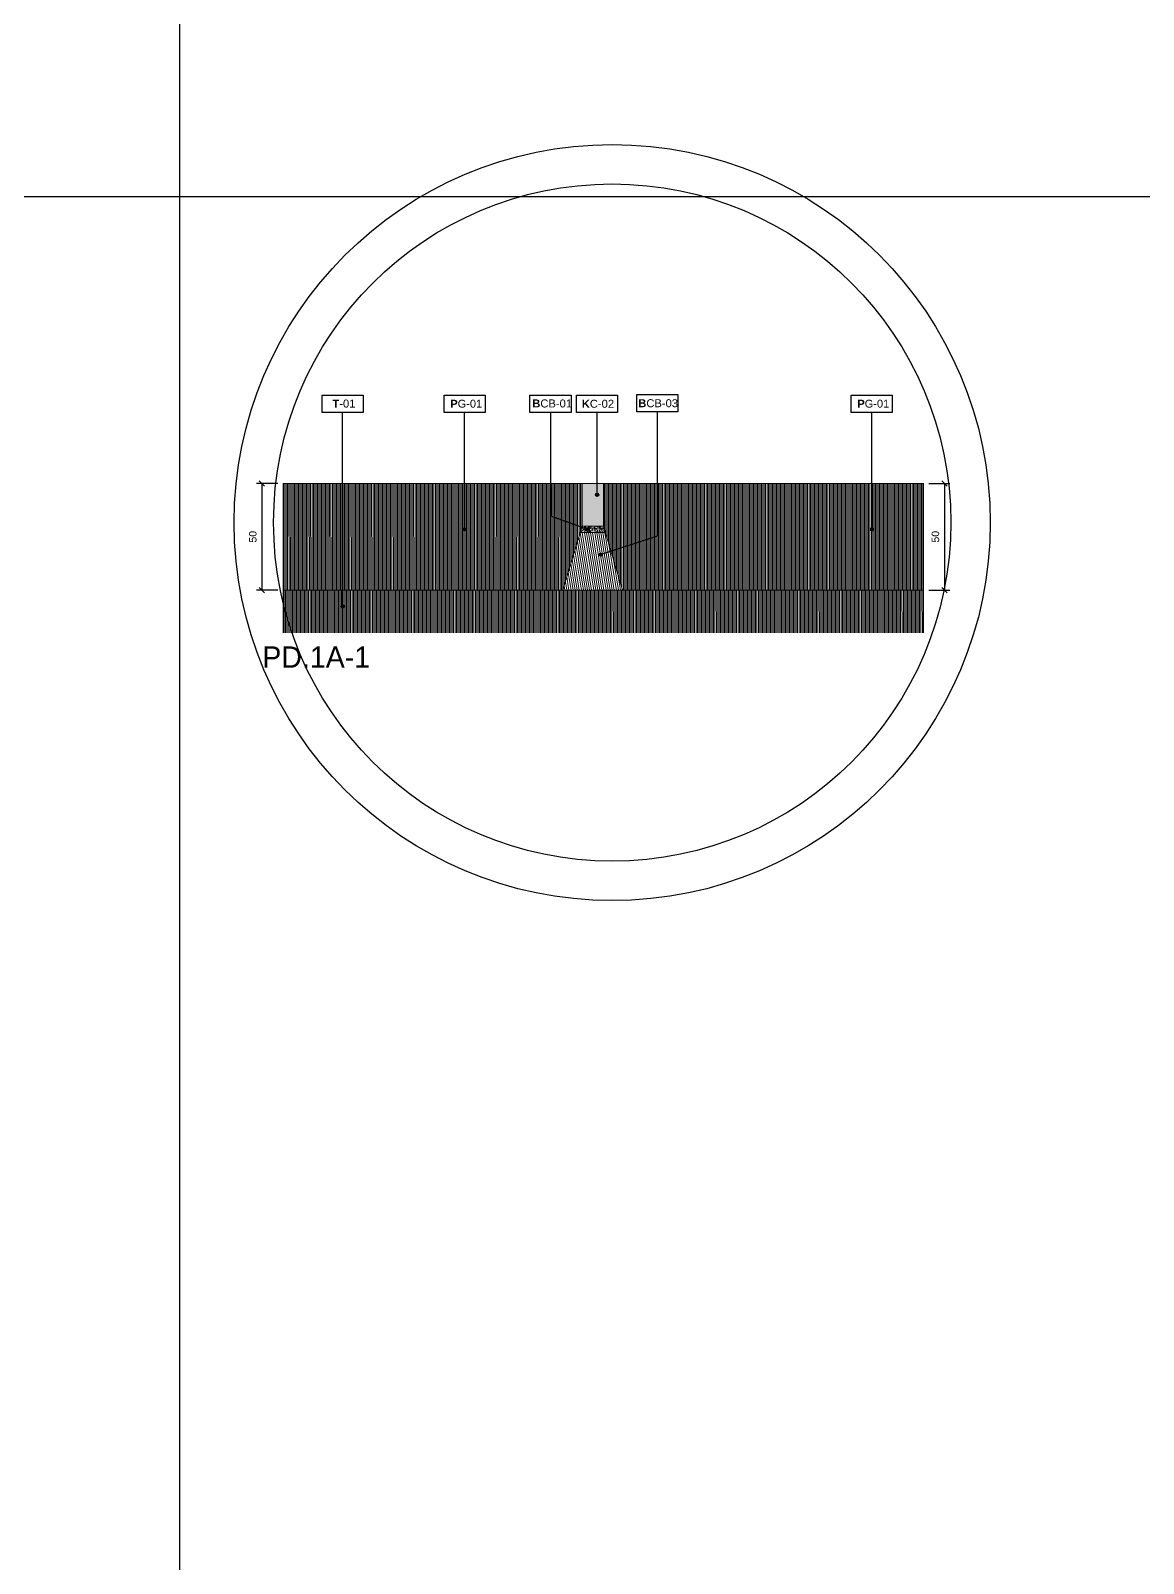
# Model space of a CAD drawing. Header units: metres. Extents: x -325 to 301, y -147 to 149.
# Drawn here: x 21.54 to 26.75, y 117.05 to 124.23 of the extents above; entities that cross this region are included whole.
import ezdxf

# ---------------------------------------------------------------- set-up
doc = ezdxf.new("R2010")
doc.units = ezdxf.units.M
doc.layers.get('Defpoints').update_dxf_attribs({"lineweight": 13})
for name, color, linetype, plot in [('-aux', 50, 'Continuous', False), ('-AUX-QAD', 5, 'Continuous', False), ('-AUX_RIM', 2, 'Continuous', False)]:
    doc.layers.add(name, color=color, linetype=linetype, plot=plot)
doc.layers.add('0-TX-1_25', color=7, linetype='Continuous', true_color=0x3f4f7f)
doc.layers.add('3-TR-paviment fort', color=7, linetype='Continuous', true_color=0xd1d1d1)
doc.layers.add('03-TR-Paviment_01_Compacted Ground', color=7, linetype='Continuous', lineweight=5, true_color=0xc5a967)
doc.layers.add('3-TR tot_u', color=7, linetype='Continuous', lineweight=5, true_color=0x787878)
for name, color, linetype, lineweight in [('1-CM', 7, 'Continuous', 0), ('2-L-secció', 1, 'Continuous', 0), ('3-TR Formigó', 252, 'Continuous', 0), ('3-TR Seleccionat', 44, 'Continuous', 0)]:
    doc.layers.add(name, color=color, linetype=linetype, lineweight=lineweight)
doc.layers.add('A-KEYPLAN_HATCH', color=7, linetype='Continuous')
doc.layers.add('A_TEXT_2', color=7, linetype='Continuous')
doc.styles.add('Arial_4', font='arial.ttf', dxfattribs={"height": 1.8})
doc.styles.get("Standard").update_dxf_attribs({"font": 'arial.ttf'})
doc.styles.add('x-llegenda materials$0$ENGRAVERS', font='TT0586M.TTF')
doc.dimstyles.new('ISO-25', dxfattribs={"dimtxt": 0.1, "dimasz": 0.1, "dimexe": 0.1, "dimexo": 0.1, "dimgap": 0.1, "dimtad": 1, "dimdec": 0, "dimlfac": 100, "dimzin": 9, "dimtxsty": 'Standard', "dimblk": 'OBLIQUE', "dimcen": 0.1, "dimadec": 0, "dimazin": 0, "dimtfac": 1, "dimtdec": 0, "dimtmove": 0, "dimatfit": 3, "dimldrblk": 'OBLIQUE', "dimfxl": 1, "dimarcsym": 0})
pattern_1 = [(90, (0.2849094, 29.35996), (-0.00635, 0), [])]

# ---------------------------------------------------------------- blocks, each defined once
blk = doc.blocks.new('_Oblique')
at = {"color": 0, "lineweight": -2}
blk.add_line((-0.5, -0.5), (0.5, 0.5), dxfattribs=at)
blk = doc.blocks.new('*D1614')
at = {"layer": '0-TX-1_25', "color": 0, "lineweight": -2, "transparency": 16777216}
for p, q in [((25.7451, 122.1133), (25.8436, 122.1133)), ((25.8186, 122.1133), (25.8186, 121.6133)), ((25.7451, 121.6133), (25.8436, 121.6133))]:
    blk.add_line(p, q, dxfattribs=at)
at = {"layer": 'Defpoints', "color": 0, "transparency": 16777216}
for p in [(25.7201, 122.1133), (25.7201, 121.6133), (25.8186, 121.6133)]:
    blk.add_point(p, dxfattribs=at)
at = {"layer": '0-TX-1_25', "color": 0, "lineweight": -2, "transparency": 16777216, "xscale": 0.025, "yscale": 0.025, "zscale": 0.025}
for p, rotation in [((25.8186, 122.1133), 90), ((25.8186, 121.6133), 270)]:
    blk.add_blockref('_Oblique', p, dxfattribs=dict(at, rotation=rotation))
at = {"layer": '0-TX-1_25', "color": 0, "transparency": 16777216, "insert": (25.7757, 121.8633), "char_height": 0.035, "attachment_point": 5, "rotation": 90}
blk.add_mtext('50', dxfattribs=at)
blk = doc.blocks.new('*D1613')
at = {"layer": '0-TX-1_25', "color": 0, "lineweight": -2, "transparency": 16777216}
for p, q in [((22.6951, 122.1133), (22.5952, 122.1133)), ((22.6202, 122.1133), (22.6202, 121.6133)), ((22.6951, 121.6133), (22.5952, 121.6133))]:
    blk.add_line(p, q, dxfattribs=at)
at = {"layer": 'Defpoints', "color": 0, "transparency": 16777216}
for p in [(22.7201, 122.1133), (22.6202, 121.6133), (22.7201, 121.6133)]:
    blk.add_point(p, dxfattribs=at)
at = {"layer": '0-TX-1_25', "color": 0, "lineweight": -2, "transparency": 16777216, "xscale": 0.025, "yscale": 0.025, "zscale": 0.025}
for p, rotation in [((22.6202, 122.1133), 90), ((22.6202, 121.6133), 270)]:
    blk.add_blockref('_Oblique', p, dxfattribs=dict(at, rotation=rotation))
at = {"layer": '0-TX-1_25', "color": 0, "transparency": 16777216, "insert": (22.5773, 121.8633), "char_height": 0.035, "attachment_point": 5, "rotation": 90}
blk.add_mtext('50', dxfattribs=at)
blk = doc.blocks.new('*D1615')
at = {"layer": '0-TX-1_25', "color": 0, "lineweight": -2, "transparency": 16777216}
for p, q in [((0, 122.0133), (-0.125, 122.0133)), ((-0.1, 122.0133), (-0.1, 121.6133)), ((-0.025, 121.6133), (-0.125, 121.6133))]:
    blk.add_line(p, q, dxfattribs=at)
at = {"layer": 'Defpoints', "color": 0, "transparency": 16777216}
for p in [(22.7201, 122.0133), (-0.1, 121.6133), (0, 121.6133)]:
    blk.add_point(p, dxfattribs=at)
at = {"layer": '0-TX-1_25', "color": 0, "lineweight": -2, "transparency": 16777216, "xscale": 0.025, "yscale": 0.025, "zscale": 0.025}
for p, rotation in [((-0.1, 122.0133), 90), ((-0.1, 121.6133), 270)]:
    blk.add_blockref('_Oblique', p, dxfattribs=dict(at, rotation=rotation))
at = {"layer": '0-TX-1_25', "color": 0, "transparency": 16777216, "insert": (-0.1429, 121.8133), "char_height": 0.035, "attachment_point": 5, "rotation": 90}
blk.add_mtext('40', dxfattribs=at)
blk = doc.blocks.new('hatch keyplan 2')
at = {"layer": 'A-KEYPLAN_HATCH'}
blk.add_lwpolyline([(0, 0.00548), (0.01287, 0.00548), (0.01287, 0), (0, 0)], close=True, dxfattribs=at)
blk = doc.blocks.new('hatch keyplan')
at = {"layer": 'A-KEYPLAN_HATCH'}
blk.add_blockref('hatch keyplan 2', (1.43058, 0.85215), dxfattribs=at)
blk = doc.blocks.new('PG01')
at = {"layer": 'A-KEYPLAN_HATCH'}
blk.add_blockref('hatch keyplan', (-1.42958, -0.85215), dxfattribs=at)
at = {"layer": 'A-KEYPLAN_HATCH', "insert": (0.00021, 0.00402), "char_height": 0.0024588, "attachment_point": 1, "line_spacing_factor": 0.938532, "style": 'Arial_4'}
blk.add_mtext_dynamic_manual_height_columns('\\pi0.00276;{\\fArial|b1|i0|c0|p34;P}G-01', width=0.0145619, gutter_width=0.015, heights=[0], dxfattribs=at)
blk = doc.blocks.new('B-CB03')
at = {"layer": 'A-KEYPLAN_HATCH'}
blk.add_blockref('hatch keyplan', (-1.43058, -0.85215), dxfattribs=at)
at = {"layer": 'A_TEXT_2', "insert": (-0.0008, 0.00398), "char_height": 0.0025, "attachment_point": 1}
blk.add_mtext_dynamic_manual_height_columns('\\pi0.00128;{\\fArial|b1|i0|c0|p34;B}CB-03', width=0.0145619, gutter_width=0.015, heights=[0], dxfattribs=at)
blk = doc.blocks.new('K01B')
at = {"layer": 'A-KEYPLAN_HATCH'}
blk.add_blockref('hatch keyplan', (-1.43058, -0.85215), dxfattribs=at)
at = {"layer": 'A_TEXT_2', "insert": (-0.0008, 0.00402), "char_height": 0.0025, "attachment_point": 1}
blk.add_mtext_dynamic_manual_height_columns('\\pi0.00246;{\\fArial|b1|i0|c0|p34;K}C-02', width=0.0145619, gutter_width=0.015, heights=[0], dxfattribs=at)
blk = doc.blocks.new('B-CB01')
at = {"layer": 'A-KEYPLAN_HATCH'}
blk.add_blockref('hatch keyplan', (-1.43058, -0.85215), dxfattribs=at)
at = {"layer": 'A_TEXT_2', "insert": (-0.0008, 0.00411), "char_height": 0.0025, "attachment_point": 1}
blk.add_mtext_dynamic_manual_height_columns('\\pi0.00152;{\\fArial|b1|i0|c0|p34;B}CB-01', width=0.0145619, gutter_width=0.015, heights=[0], dxfattribs=at)
blk = doc.blocks.new('T-01')
at = {"layer": 'A-KEYPLAN_HATCH'}
blk.add_blockref('hatch keyplan', (-1.43058, -0.85215), dxfattribs=at)
at = {"layer": 'A_TEXT_2', "insert": (-0.0008, 0.00408), "char_height": 0.0025, "attachment_point": 1}
blk.add_mtext_dynamic_manual_height_columns('\\pi0.00405;{\\fArial|b1|i0|c0|p34;T}-01', width=0.0145619, gutter_width=0.015, heights=[0], dxfattribs=at)
blk = doc.blocks.new('POINT')
at = {"layer": '0-TX-1_25'}
h = blk.add_hatch(dxfattribs=at)
h.set_pattern_fill('ANGLE', color=256)
h.set_pattern_definition([(0, (-83.747, -12.726), (0, 6.985), [5.08, -1.905]), (90, (-83.747, -12.726), (-6.985, 4e-16), [5.08, -1.905])])
edge = h.paths.add_edge_path()
edge.add_arc((0, 0), 0.0075, 0, 360)
h = blk.add_hatch(color=256, dxfattribs=at)
h.dxf.hatch_style = 1
edge = h.paths.add_edge_path()
edge.add_arc((0, 0), 0.0075, 0, 360)
blk.add_circle((0, 0), 0.0075, dxfattribs=at)

msp = doc.modelspace()

# ---------------------------------------------------------------- hatches: boundary and pattern name
at = {"layer": '03-TR-Paviment_01_Compacted Ground'}
h = msp.add_hatch(dxfattribs=at)
h.set_pattern_fill('ANSI31', color=256, scale=0.002, angle=45, style=0)
h.set_pattern_definition([(90, (419506.6549526, 4594392.769917), (-0.00635, 0), [])])
h.paths.add_polyline_path([(22.7201, 122.1133), (22.7201, 121.6133), (24.0301, 121.6133), (24.1201, 121.9133), (24.1201, 122.1133)])
h = msp.add_hatch(dxfattribs=at)
h.set_pattern_fill('ANSI31', color=256, scale=0.002, angle=45, style=0)
h.set_pattern_definition(pattern_1)
h.paths.add_polyline_path([(24.2201, 122.1133), (24.4727, 122.1133), (24.4727, 121.8674), (24.2553, 121.7962), (24.2201, 121.9133)])
h = msp.add_hatch(dxfattribs=at)
h.set_pattern_fill('ANSI31', color=256, scale=0.002, angle=45, style=0)
h.set_pattern_definition(pattern_1)
h.paths.add_polyline_path([(24.4727, 122.1133), (24.9872, 122.1133), (24.9872, 121.6133), (24.3101, 121.6133), (24.2553, 121.7962), (24.4727, 121.8674)])
h = msp.add_hatch(dxfattribs=at)
h.set_pattern_fill('ANSI31', color=256, scale=0.002, angle=45, style=0)
h.set_pattern_definition(pattern_1)
h.paths.add_polyline_path([(24.9872, 122.1133), (24.9872, 121.6133), (25.7201, 121.6133), (25.7201, 122.1133)])
at = {"layer": '3-TR Formigó'}
h = msp.add_hatch(dxfattribs=at)
h.set_pattern_fill('ANSI31', color=256, scale=0.003, angle=234.17524, style=0)
h.set_pattern_definition([(279.17524, (27.284327, 121.713337), (0.00940313, 0.001518806), [])])
h.paths.add_polyline_path([(24.2291, 121.8833), (24.1111, 121.8833), (24.0301, 121.6133), (24.2201, 121.6133), (24.3101, 121.6133)])
at = {"layer": '3-TR Seleccionat'}
h = msp.add_hatch(dxfattribs=at)
h.set_pattern_fill('ANSI31', color=256, scale=0.002, angle=225, style=0)
h.set_pattern_definition([(270, (-180.735847, 70.008709), (0.00635, -2e-18), [])])
h.paths.add_polyline_path([(22.7201, 121.6133), (22.7201, 121.4133), (24.1701, 121.4133), (24.1701, 121.6133)])
h = msp.add_hatch(dxfattribs=at)
h.set_pattern_fill('ANSI31', color=256, scale=0.002, angle=-80.82476, style=0)
h.set_pattern_definition([(90, (-269511.313398, 738687.659609), (-0.00635, 5.3e-13), [])])
h.paths.add_polyline_path([(24.1701, 121.6133), (25.7201, 121.6133), (25.7201, 121.4133), (24.1701, 121.4133)])
at = {"layer": '3-TR tot_u'}
h = msp.add_hatch(dxfattribs=at)
h.set_pattern_fill('AR-CONC', color=256, scale=9e-05, angle=90.26641)
h.set_pattern_definition([(140.266414, (-59.313626, 99.088123), (0.0013582613, 0.0164031132), [0.0017145, -0.0188595]), (85.266414, (-59.313626, 99.088123), (-0.0171801815, -0.0032518273), [0.0013716, -0.0150876526]), (190.71786, (-59.313513, 99.08949), (-0.0158219194, 0.0131512858), [0.0014571008, -0.016028122]), (136.450614, (-59.318198, 99.088102), (0.003670327, 0.024414444), [0.00257175, -0.02828925]), (186.901972, (-59.317892, 99.090136), (-0.0223674596, 0.021262598), [0.002185652, -0.024042205]), (81.450565, (-59.318198, 99.088102), (-0.0223674596, 0.021262598), [0.002057397, -0.022631376]), (111.266414, (-59.317066, 99.090393), (0.0091403206, 0.0136879438), [0.0017145, -0.0188595]), (56.266414, (-59.317066, 99.090393), (-0.0166026007, 0.0054850432), [0.0013716, -0.0150876]), (161.71786, (-59.316304, 99.091534), (-0.0074622802, 0.019172987), [0.0014571008, -0.0160280944]), (127.766414, (-59.3136263, 99.088123), (-0.00761116375, 0.0002425866), [0, -0.01490472, 0, -0.0153162, 0, -0.01514475]), (97.766414, (-59.313626, 99.088123), (-0.009044117, 0.0059717809), [0, -0.00873252, 0, -0.01456182, 0, -0.00577215]), (57.766414, (-59.3136026, 99.0830254), (0.0004588393, 0.012205419), [0, -0.005715, 0, -0.0178308, 0, -0.0236601]), (47.766414, (-59.313592, 99.080739), (-0.0023503487, 0.0133208417), [0, -0.0074295, 0, -0.01184148, 0, -0.0168021])])
h.paths.add_polyline_path([(24.2291, 121.8833), (24.2201, 121.9133), (24.1201, 121.9134), (24.1111, 121.8833)])
at = {"layer": '3-TR-paviment fort'}
msp.add_hatch(color=256, dxfattribs=at).paths.add_polyline_path([(24.1201, 122.1133), (24.2201, 122.1133), (24.2201, 121.9133), (24.1201, 121.9133)])

# ---------------------------------------------------------------- linework, layer by layer
at = {"layer": '-aux'}
for points in [[(22.2345, 3.4567), (22.2345, 133.4567)], [(12.2345, 123.4567), (142.2345, 123.4567)]]:
    msp.add_lwpolyline(points, dxfattribs=at)
at = {"layer": '-AUX-QAD'}
for radius in [1.7713, 1.5866]:
    msp.add_circle((24.2611, 121.9296), radius, dxfattribs=at)
at = {"layer": '-AUX_RIM'}
msp.add_circle((17.1034, 114.8448), 4.6517, dxfattribs=at)
msp.add_circle((17.1034, 114.8448), 4.6517, dxfattribs=at)
at = {"layer": '0-TX-1_25'}
for points in [[(22.9982, 121.5366), (22.9982, 122.4448)], [(23.5698, 121.8977), (23.5698, 122.4448)], [(23.9724, 122.4448), (23.9724, 121.9609), (24.1459, 121.8986)], [(24.1902, 122.0599), (24.1902, 122.4118), (24.1902, 122.4448)], [(24.2058, 121.7794), (24.4727, 121.8674), (24.4727, 122.4448)], [(25.477, 121.8977), (25.477, 122.4448)]]:
    msp.add_lwpolyline(points, dxfattribs=at)
at = {"layer": '1-CM'}
for p, q in [((24.2201, 122.1133), (25.7201, 122.1133)), ((24.2201, 122.1133), (25.7201, 122.1133)), ((25.7201, 122.1133), (24.2201, 122.1133)), ((25.7201, 121.6133), (24.9872, 121.6133))]:
    msp.add_line(p, q, dxfattribs=at)
for points in [[(24.1201, 122.1133), (22.7201, 122.1133)], [(25.7201, 122.1133), (25.7201, 121.6133), (22.7201, 121.6133)], [(24.1111, 121.8833), (24.2291, 121.8833)], [(24.1201, 121.9133), (24.2201, 121.9133)]]:
    msp.add_lwpolyline(points, dxfattribs=at)
for points in [[(24.2201, 121.9133), (24.1201, 121.9133), (24.1201, 122.1133), (24.2201, 122.1133)], [(24.2201, 121.9133), (24.3101, 121.6133), (24.0301, 121.6133), (24.1201, 121.9133)]]:
    msp.add_lwpolyline(points, close=True, dxfattribs=at)
at = {"layer": '2-L-secció'}
for p, q in [((22.7201, 122.1133), (22.7201, 121.4133)), ((25.7201, 122.1133), (25.7201, 121.4133))]:
    msp.add_line(p, q, dxfattribs=at)

# ---------------------------------------------------------------- block references
at = {"color": 244, "true_color": 0x991b1e, "xscale": 14.99999999999007, "yscale": 14.99999999999007, "zscale": 14.99999999999007}
msp.add_blockref('K01B', (24.0936, 122.4448), dxfattribs=at)
at = {"layer": '0-TX-1_25', "xscale": 15, "yscale": 15, "zscale": 15}
for name, p in [('T-01', (22.9016, 122.4448)), ('B-CB01', (23.8758, 122.4448)), ('B-CB03', (24.3761, 122.4478))]:
    msp.add_blockref(name, p, dxfattribs=at)
at = {"layer": '0-TX-1_25'}
for p in [(24.1902, 122.0599), (23.5698, 121.8977), (24.1465, 121.8991), (25.477, 121.8977), (24.2058, 121.7794), (22.9982, 121.5366)]:
    msp.add_blockref('POINT', p, dxfattribs=at)
at = {"layer": 'A-KEYPLAN_HATCH', "xscale": 14.99999999999007, "yscale": 14.99999999999007, "zscale": 14.99999999999007}
for p in [(23.4582, 122.4448), (25.3655, 122.4448)]:
    msp.add_blockref('PG01', p, dxfattribs=at)

# ---------------------------------------------------------------- texts
at = {"layer": '-aux', "insert": (22.6216, 121.3494), "char_height": 0.1, "width": 19.210099, "attachment_point": 1, "style": 'x-llegenda materials$0$ENGRAVERS'}
msp.add_mtext('PD.1A-1', dxfattribs=at)

# ---------------------------------------------------------------- dimensions: what is measured, and where the dimension line sits
at = {"layer": '0-TX-1_25'}
for base, p1, p2, picture, middle in [((22.6202, 121.6133), (22.7201, 122.1133), (22.7201, 121.6133), '*D1613', (22.5773, 121.8633)), ((25.8186, 121.6133), (25.7201, 122.1133), (25.7201, 121.6133), '*D1614', (25.7757, 121.8633)), ((-0.1, 121.6133), (22.7201, 122.0133), (0, 121.6133), '*D1615', (-0.1429, 121.8133))]:
    dim = msp.add_linear_dim(base=base, p1=p1, p2=p2, angle=90, dimstyle='ISO-25', override={"dimtxt": 0.035, "dimasz": 0.025, "dimexe": 0.025, "dimexo": 0.025, "dimgap": 0.025, "dimblk1": 'Oblique', "dimblk2": 'Oblique', "dimsah": 1, "dimfxl": 0.1, "dimfxlon": 1, "dimarcsym": 1}, dxfattribs=at)
    dim.commit()
    dim.dimension.update_dxf_attribs({"geometry": picture, "text_midpoint": middle})

doc.saveas('drawing.dxf')
